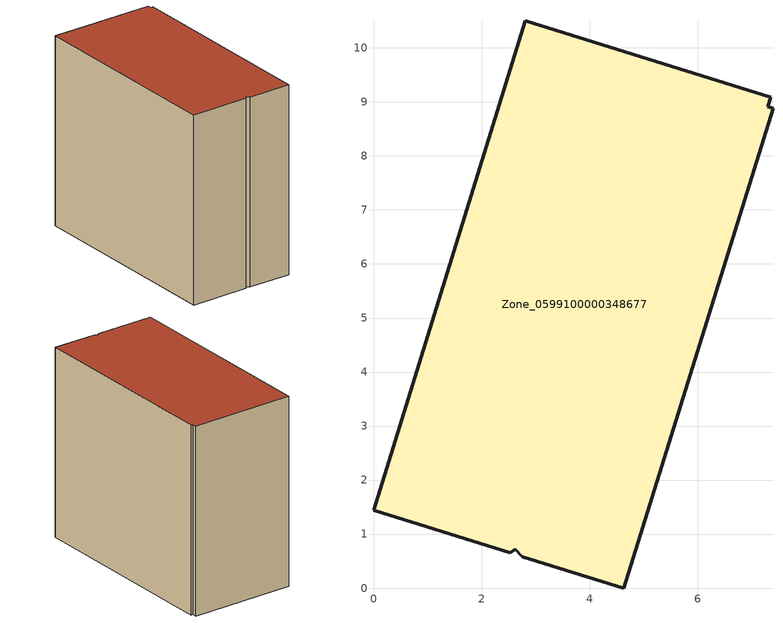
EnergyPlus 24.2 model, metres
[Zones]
Zone_0599100000348677
 floor ground (C_G): 2.81,10.5 7.35,9.09 7.3,8.91 7.39,8.88 4.63,0 2.75,0.58 2.62,0.72 2.54,0.65 0,1.44 z0
 wall outside (C_F): 2.75,0.58 4.63,0 7.39,8.88 7.3,8.91 7.35,9.09 2.81,10.5 0,1.44 2.54,0.65 2.62,0.72 2.75,0.58 z0:8.63
 roof outside (C_R): 7.35,9.09 2.81,10.5 0,1.44 2.54,0.65 2.62,0.72 2.75,0.58 4.63,0 7.39,8.88 7.3,8.91 z8.63
[BUILDING]
Pand.0599100000348677: North Axis=0; Terrain=City; Loads Convergence Tolerance Value=0.04; Temperature Convergence Tolerance Value=0.4; Solar Distribution=FullExterior; Maximum Number of Warmup Days=25; Minimum Number of Warmup Days=1
[Site:Location]
Rotterdam.The.Hague.AP_ZH_NLD Design_Conditions: Latitude=51.96; Longitude=4.45; Time Zone=1; Elevation=-4.5
[SITE:GROUNDTEMPERATURE:BUILDINGSURFACE]
18, 18, 18, 18, 18, 18, 18, 18, 18, 18, 18, 18
[MATERIAL] Thermal Absorptance=0.9; Solar Absorptance=0.7; Visible Absorptance=0.7
Name | Roughness | Thickness | Conductivity | Density | Specific Heat
G.TI.1992-2005 | MediumSmooth | 0.15 | 0.06 | 540 | 1210
F.TI.1992-2005 | Rough | 0.3 | 0.12 | 1920 | 840
R.TI.1992-2005 | MediumRough | 0.2 | 0.08 | 1500 | 1000
[CONSTRUCTION]
C_G: G.TI.1992-2005
C_F: F.TI.1992-2005
C_R: R.TI.1992-2005
[ZONE]
Zone_0599100000348677: Type=1; Multiplier=1; Ceiling Height=Autocalculate; Volume=Autocalculate; Floor Area=autocalculate; Part of Total Floor Area=Yes
[ZONEINFILTRATION:DESIGNFLOWRATE]
Infil_Zone_0599100000348677: Zone or ZoneList or Space or SpaceList=Zone_0599100000348677; Schedule=AlwaysOn; Design Flow Rate Calculation Method=Flow/Area; Flow Rate per Floor Area=0.0015; Constant Term Coefficient=1; Temperature Term Coefficient=0; Velocity Term Coefficient=0; Velocity Squared Term Coefficient=0
[HVACTEMPLATE:ZONE:IDEALLOADSAIRSYSTEM]
Zone_0599100000348677: Maximum Heating Supply Air Temperature=50; Minimum Cooling Supply Air Temperature=13; Maximum Heating Supply Air Humidity Ratio=0.0156; Minimum Cooling Supply Air Humidity Ratio=0.0077; Heating Limit=NoLimit; Cooling Limit=NoLimit; Dehumidification Control Type=ConstantSensibleHeatRatio; Cooling Sensible Heat Ratio=0.7; Dehumidification Setpoint=60; Humidification Control Type=None; Humidification Setpoint=30; Outdoor Air Method=None; Outdoor Air Flow Rate per Person=0.00944; Outdoor Air Flow Rate per Zone Floor Area=0; Outdoor Air Flow Rate per Zone=0; Demand Controlled Ventilation Type=None; Outdoor Air Economizer Type=NoEconomizer; Heat Recovery Type=None; Sensible Heat Recovery Effectiveness=0.7; Latent Heat Recovery Effectiveness=0.65
[ZONECONTROL:THERMOSTAT]
ThermostatControl_Zone_0599100000348677: Zone or ZoneList=Zone_0599100000348677; Control Type Schedule=DualSetpointControlType; Control 1=Thermostat_Zone_0599100000348677; Temperature Difference Between Cutout And Setpoint=0
[THERMOSTATSETPOINT:DUALSETPOINT]
Thermostat_Zone_0599100000348677: Heating Setpoint Temperature Schedule=HeatingSetpoint_Zone_0599100000348677; Cooling Setpoint Temperature Schedule=CoolingSetpoint_Zone_0599100000348677
[SCHEDULE:COMPACT]
HeatingSetpoint_Zone_0599100000348677: Through: 12/31, For: AllDays, Until: 24:00, 21
CoolingSetpoint_Zone_0599100000348677: Through: 12/31, For: AllDays, Until: 24:00, 24
DualSetpointControlType: Through: 12/31, For: AllDays, Until: 24:00, 4
AlwaysOn: Through: 12/31, For: AllDays, Until: 24:00, 1
